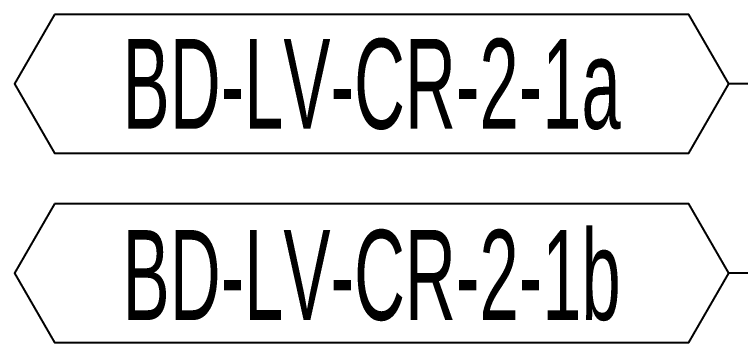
# Model space of a CAD drawing. Header units: millimetres. Extents: x 28486 to 374549, y -351975 to 868946.
# Drawn here: x 297809 to 300837, y 749356 to 750724 of the extents above; entities that cross this region are included whole.
import ezdxf
from ezdxf.enums import TextEntityAlignment as Align

# ---------------------------------------------------------------- set-up
doc = ezdxf.new("R2010")
doc.units = ezdxf.units.MM
doc.header["$LTSCALE"] = 150
for name, color, linetype in [('-----29 주기', 1, 'Continuous'), ('-----30 Text', 2, 'Continuous'), ('-----99 Cable Schedule', 2, 'Continuous')]:
    doc.layers.add(name, color=color, linetype=linetype)
doc.styles.add('ELEC', font='')
doc.styles.get('ELEC').set_extended_font_data('Dotum')

msp = doc.modelspace()

# ---------------------------------------------------------------- linework, layer by layer
at = {"layer": '-----29 주기', "elevation": 0}
for points in [[(297976.1, 750723.6), (297809.4, 750434.8), (297976.1, 750146.1), (300621.9, 750146.1), (300788.6, 750434.8), (300621.9, 750723.6)], [(297976.1, 749933.6), (297809.4, 749644.8), (297976.1, 749356.1), (300621.9, 749356.1), (300788.6, 749644.8), (300621.9, 749933.6)]]:
    msp.add_lwpolyline(points, close=True, dxfattribs=at)
at = {"layer": '-----99 Cable Schedule', "color": 1}
for p, q in [((302850, 750434.8), (300788.6, 750434.8)), ((302850, 749644.8), (300788.6, 749644.8))]:
    msp.add_line(p, q, dxfattribs=at)

# ---------------------------------------------------------------- texts
at = {"layer": '-----30 Text', "linetype": 'Continuous', "style": 'ELEC', "width": 0.6}
for s, p in [('BD-LV-CR-2-1a', (299299, 750434.8)), ('BD-LV-CR-2-1b', (299299, 749644.8))]:
    msp.add_text(s, height=375, dxfattribs=at).set_placement(p, align=Align.MIDDLE)

doc.saveas('drawing.dxf')
